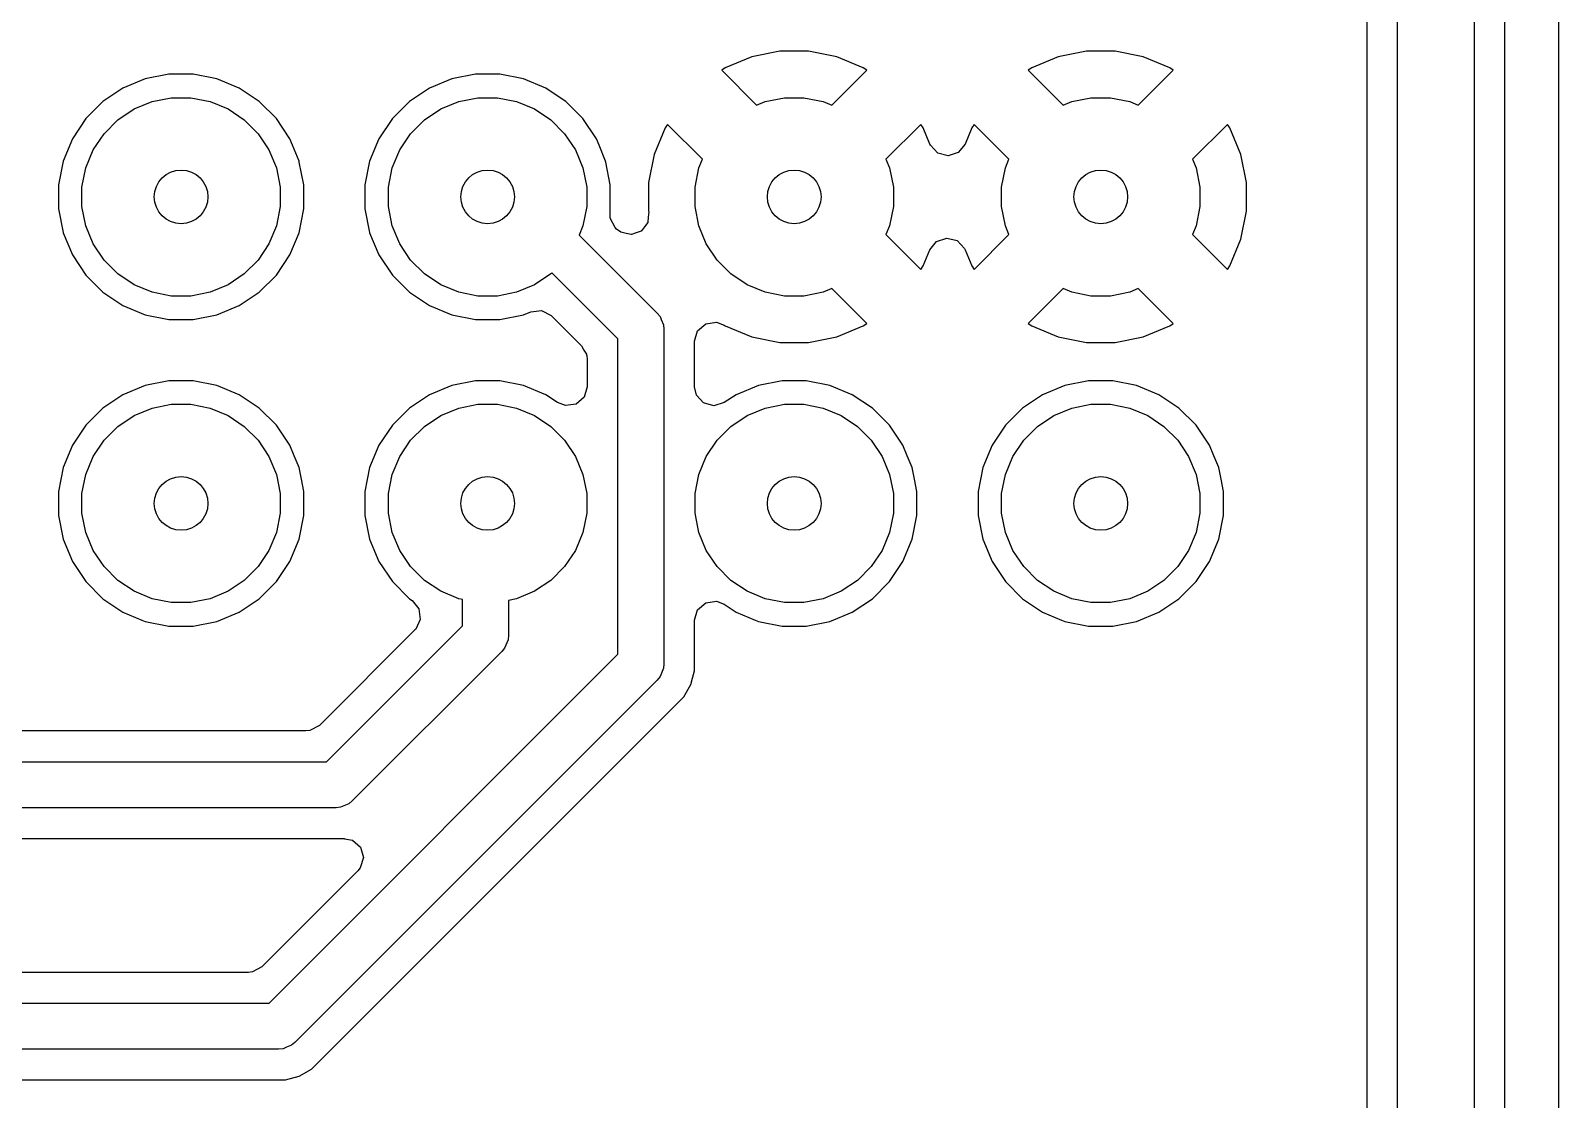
# Model space of a CAD drawing. Extents: x -0.98 to -0.05, y 0 to 3.38.
# Drawn here: x -0.4442 to -0.0517, y 1.3621 to 1.6366 of the extents above; entities that cross this region are included whole.
import ezdxf

# ---------------------------------------------------------------- set-up
doc = ezdxf.new("R2010")
doc.units = 0
doc.header["$MEASUREMENT"] = 0
doc.layers.add('BLACK', color=7, linetype='CONTINUOUS')

msp = doc.modelspace()

# ---------------------------------------------------------------- linework, layer by layer
at = {"layer": 'BLACK', "linetype": 'CONTINUOUS'}
for p, q in [((-0.05173, 3.37308), (-0.05173, 0.0051)), ((-0.07339, 1.70006), (-0.07339, 0.52185)), ((-0.06549, 0.51952), (-0.06549, 1.7024)), ((-0.09307, 0.52593), (-0.09307, 1.69599)), ((-0.10096, 1.69069), (-0.10096, 1.31933)), ((-0.25894, 1.62986), (-0.26575, 1.62704)), ((-0.25172, 1.6313), (-0.25894, 1.62986)), ((-0.25894, 1.62986), (-0.25894, 1.62986)), ((-0.24435, 1.6313), (-0.25172, 1.6313)), ((-0.23712, 1.62986), (-0.24435, 1.6313)), ((-0.23032, 1.62704), (-0.23712, 1.62986)), ((-0.23712, 1.62986), (-0.23712, 1.62986)), ((-0.1802, 1.62986), (-0.18701, 1.62704)), ((-0.17298, 1.6313), (-0.1802, 1.62986)), ((-0.1802, 1.62986), (-0.1802, 1.62986)), ((-0.16561, 1.6313), (-0.17298, 1.6313)), ((-0.15838, 1.62986), (-0.16561, 1.6313)), ((-0.15158, 1.62704), (-0.15838, 1.62986)), ((-0.15838, 1.62986), (-0.15838, 1.62986)), ((-0.40862, 1.62541), (-0.4147, 1.6242)), ((-0.40241, 1.62541), (-0.40862, 1.62541)), ((-0.40862, 1.62541), (-0.40862, 1.62541)), ((-0.39632, 1.6242), (-0.40241, 1.62541)), ((-0.40241, 1.62541), (-0.40241, 1.62541)), ((-0.32988, 1.62541), (-0.33596, 1.6242)), ((-0.32367, 1.62541), (-0.32988, 1.62541)), ((-0.32988, 1.62541), (-0.32988, 1.62541)), ((-0.31758, 1.6242), (-0.32367, 1.62541)), ((-0.32367, 1.62541), (-0.32367, 1.62541)), ((-0.26575, 1.62704), (-0.26665, 1.62644)), ((-0.26665, 1.62644), (-0.26665, 1.62644)), ((-0.26665, 1.62644), (-0.25768, 1.61747)), ((-0.23838, 1.61747), (-0.22941, 1.62644)), ((-0.23031, 1.62704), (-0.23032, 1.62704)), ((-0.22941, 1.62644), (-0.23031, 1.62704)), ((-0.22941, 1.62644), (-0.22941, 1.62644)), ((-0.18701, 1.62704), (-0.18791, 1.62644)), ((-0.18791, 1.62644), (-0.18791, 1.62644)), ((-0.18791, 1.62644), (-0.17894, 1.61747)), ((-0.15964, 1.61747), (-0.15067, 1.62644)), ((-0.15157, 1.62704), (-0.15158, 1.62704)), ((-0.15067, 1.62644), (-0.15157, 1.62704)), ((-0.15067, 1.62644), (-0.15067, 1.62644)), ((-0.42044, 1.62183), (-0.4256, 1.61838)), ((-0.4147, 1.6242), (-0.42044, 1.62183)), ((-0.42044, 1.62183), (-0.42044, 1.62183)), ((-0.4147, 1.6242), (-0.4147, 1.6242)), ((-0.39058, 1.62183), (-0.39632, 1.6242)), ((-0.39632, 1.6242), (-0.39632, 1.6242)), ((-0.38542, 1.61838), (-0.39058, 1.62183)), ((-0.39058, 1.62183), (-0.39058, 1.62183)), ((-0.3417, 1.62183), (-0.34686, 1.61838)), ((-0.33596, 1.6242), (-0.3417, 1.62183)), ((-0.3417, 1.62183), (-0.3417, 1.62183)), ((-0.33596, 1.6242), (-0.33596, 1.6242)), ((-0.31184, 1.62183), (-0.31758, 1.6242)), ((-0.31758, 1.6242), (-0.31758, 1.6242)), ((-0.30995, 1.62056), (-0.31184, 1.62183)), ((-0.31184, 1.62183), (-0.31184, 1.62183)), ((-0.4256, 1.61838), (-0.42999, 1.61399)), ((-0.4256, 1.61838), (-0.4256, 1.61838)), ((-0.41758, 1.61647), (-0.41294, 1.61839)), ((-0.41294, 1.61839), (-0.40802, 1.61936)), ((-0.40802, 1.61936), (-0.403, 1.61936)), ((-0.403, 1.61936), (-0.39808, 1.61839)), ((-0.39808, 1.61839), (-0.39345, 1.61647)), ((-0.38103, 1.61399), (-0.38542, 1.61838)), ((-0.38542, 1.61838), (-0.38542, 1.61838)), ((-0.34686, 1.61838), (-0.35125, 1.61399)), ((-0.34686, 1.61838), (-0.34686, 1.61838)), ((-0.33883, 1.61647), (-0.3342, 1.61839)), ((-0.3342, 1.61839), (-0.32928, 1.61936)), ((-0.32928, 1.61936), (-0.32426, 1.61936)), ((-0.32426, 1.61936), (-0.31934, 1.61839)), ((-0.31934, 1.61839), (-0.31471, 1.61647)), ((-0.30668, 1.61838), (-0.30995, 1.62056)), ((-0.30229, 1.61399), (-0.30668, 1.61838)), ((-0.30668, 1.61838), (-0.30668, 1.61838)), ((-0.25768, 1.61747), (-0.25546, 1.61839)), ((-0.25546, 1.61839), (-0.25054, 1.61936)), ((-0.25054, 1.61936), (-0.24552, 1.61936)), ((-0.24552, 1.61936), (-0.2406, 1.61839)), ((-0.2406, 1.61839), (-0.23838, 1.61747)), ((-0.17894, 1.61747), (-0.17672, 1.61839)), ((-0.17672, 1.61839), (-0.1718, 1.61936)), ((-0.1718, 1.61936), (-0.16678, 1.61936)), ((-0.16678, 1.61936), (-0.16186, 1.61839)), ((-0.16186, 1.61839), (-0.15964, 1.61747)), ((-0.42999, 1.61399), (-0.43344, 1.60883)), ((-0.42999, 1.61399), (-0.42999, 1.61399)), ((-0.42529, 1.61013), (-0.42175, 1.61368)), ((-0.42175, 1.61368), (-0.41758, 1.61647)), ((-0.39345, 1.61647), (-0.38928, 1.61368)), ((-0.38928, 1.61368), (-0.38573, 1.61013)), ((-0.37758, 1.60883), (-0.38103, 1.61399)), ((-0.38103, 1.61399), (-0.38103, 1.61399)), ((-0.35125, 1.61399), (-0.3547, 1.60883)), ((-0.35125, 1.61399), (-0.35125, 1.61399)), ((-0.34655, 1.61013), (-0.34301, 1.61368)), ((-0.34301, 1.61368), (-0.33883, 1.61647)), ((-0.31471, 1.61647), (-0.31054, 1.61368)), ((-0.31054, 1.61368), (-0.30699, 1.61013)), ((-0.29884, 1.60883), (-0.30229, 1.61399)), ((-0.30229, 1.61399), (-0.30229, 1.61399)), ((-0.42808, 1.60596), (-0.42529, 1.61013)), ((-0.38573, 1.61013), (-0.38294, 1.60596)), ((-0.34934, 1.60596), (-0.34655, 1.61013)), ((-0.30699, 1.61013), (-0.3042, 1.60596)), ((-0.28118, 1.61161), (-0.284, 1.60481)), ((-0.28057, 1.61252), (-0.28118, 1.61161)), ((-0.2716, 1.60355), (-0.28057, 1.61252)), ((-0.28057, 1.61252), (-0.28057, 1.61252)), ((-0.21549, 1.61252), (-0.22446, 1.60355)), ((-0.21489, 1.61161), (-0.21549, 1.61252)), ((-0.21317, 1.60747), (-0.21489, 1.61161)), ((-0.20244, 1.61161), (-0.20415, 1.60747)), ((-0.20183, 1.61252), (-0.20244, 1.61161)), ((-0.19286, 1.60355), (-0.20183, 1.61252)), ((-0.20183, 1.61252), (-0.20183, 1.61252)), ((-0.13675, 1.61252), (-0.14572, 1.60355)), ((-0.13615, 1.61161), (-0.13675, 1.61252)), ((-0.13333, 1.60481), (-0.13615, 1.61161)), ((-0.43344, 1.60883), (-0.43582, 1.60309)), ((-0.43344, 1.60883), (-0.43344, 1.60883)), ((-0.43, 1.60133), (-0.42808, 1.60596)), ((-0.38294, 1.60596), (-0.38102, 1.60133)), ((-0.37689, 1.60716), (-0.37758, 1.60883)), ((-0.37758, 1.60883), (-0.37758, 1.60883)), ((-0.37521, 1.60309), (-0.37689, 1.60716)), ((-0.3547, 1.60883), (-0.35708, 1.60309)), ((-0.3547, 1.60883), (-0.3547, 1.60883)), ((-0.35126, 1.60133), (-0.34934, 1.60596)), ((-0.3042, 1.60596), (-0.30228, 1.60133)), ((-0.29815, 1.60716), (-0.29884, 1.60883)), ((-0.29884, 1.60883), (-0.29884, 1.60883)), ((-0.29647, 1.60309), (-0.29815, 1.60716)), ((-0.21303, 1.60716), (-0.21317, 1.60747)), ((-0.21115, 1.60514), (-0.21303, 1.60716)), ((-0.20849, 1.60446), (-0.21115, 1.60514)), ((-0.20588, 1.60533), (-0.20849, 1.60446)), ((-0.20415, 1.60747), (-0.20588, 1.60533)), ((-0.43582, 1.60309), (-0.43703, 1.597)), ((-0.43582, 1.60309), (-0.43582, 1.60309)), ((-0.43098, 1.59641), (-0.43, 1.60133)), ((-0.38102, 1.60133), (-0.38004, 1.59641)), ((-0.37515, 1.60281), (-0.37521, 1.60309)), ((-0.374, 1.597), (-0.37515, 1.60281)), ((-0.35708, 1.60309), (-0.35829, 1.597)), ((-0.35708, 1.60309), (-0.35708, 1.60309)), ((-0.35224, 1.59641), (-0.35126, 1.60133)), ((-0.30228, 1.60133), (-0.3013, 1.59641)), ((-0.29641, 1.60281), (-0.29647, 1.60309)), ((-0.29526, 1.597), (-0.29641, 1.60281)), ((-0.284, 1.60481), (-0.28543, 1.59758)), ((-0.284, 1.60481), (-0.284, 1.60481)), ((-0.2735, 1.59641), (-0.27252, 1.60133)), ((-0.27252, 1.60133), (-0.2716, 1.60355)), ((-0.22446, 1.60355), (-0.22354, 1.60133)), ((-0.22354, 1.60133), (-0.22256, 1.59641)), ((-0.19476, 1.59641), (-0.19378, 1.60133)), ((-0.19378, 1.60133), (-0.19286, 1.60355)), ((-0.14572, 1.60355), (-0.1448, 1.60133)), ((-0.1448, 1.60133), (-0.14382, 1.59641)), ((-0.13189, 1.59758), (-0.13333, 1.60481)), ((-0.13333, 1.60481), (-0.13333, 1.60481)), ((-0.28543, 1.59758), (-0.28543, 1.59021)), ((-0.13189, 1.59021), (-0.13189, 1.59758)), ((-0.13189, 1.59758), (-0.13189, 1.59758)), ((-0.43703, 1.597), (-0.43703, 1.59079)), ((-0.43098, 1.59139), (-0.43098, 1.59641)), ((-0.38004, 1.59641), (-0.38004, 1.59139)), ((-0.374, 1.59079), (-0.374, 1.597)), ((-0.374, 1.597), (-0.374, 1.597)), ((-0.374, 1.597), (-0.374, 1.597)), ((-0.35829, 1.597), (-0.35829, 1.59079)), ((-0.35224, 1.59139), (-0.35224, 1.59641)), ((-0.3013, 1.59641), (-0.3013, 1.59139)), ((-0.29526, 1.59079), (-0.29526, 1.597)), ((-0.29526, 1.597), (-0.29526, 1.597)), ((-0.29526, 1.597), (-0.29526, 1.597)), ((-0.2735, 1.59139), (-0.2735, 1.59641)), ((-0.22256, 1.59641), (-0.22256, 1.59139)), ((-0.19476, 1.59139), (-0.19476, 1.59641)), ((-0.14382, 1.59641), (-0.14382, 1.59139)), ((-0.43703, 1.59079), (-0.43582, 1.58471)), ((-0.43, 1.58647), (-0.43098, 1.59139)), ((-0.38004, 1.59139), (-0.38102, 1.58647)), ((-0.37521, 1.5847), (-0.374, 1.59079)), ((-0.35829, 1.59079), (-0.35708, 1.58471)), ((-0.35126, 1.58647), (-0.35224, 1.59139)), ((-0.3013, 1.59139), (-0.30228, 1.58647)), ((-0.29533, 1.5904), (-0.29526, 1.59079)), ((-0.29532, 1.58841), (-0.29533, 1.5904)), ((-0.2854, 1.59004), (-0.28552, 1.58871)), ((-0.28543, 1.59021), (-0.2854, 1.59004)), ((-0.27252, 1.58647), (-0.2735, 1.59139)), ((-0.22256, 1.59139), (-0.22354, 1.58647)), ((-0.19378, 1.58647), (-0.19476, 1.59139)), ((-0.14382, 1.59139), (-0.1448, 1.58647)), ((-0.13333, 1.58299), (-0.13189, 1.59021)), ((-0.13189, 1.59021), (-0.13189, 1.59021)), ((-0.42808, 1.58183), (-0.43, 1.58647)), ((-0.38102, 1.58647), (-0.38294, 1.58183)), ((-0.34934, 1.58183), (-0.35126, 1.58647)), ((-0.30228, 1.58647), (-0.30327, 1.5841)), ((-0.294, 1.58599), (-0.29532, 1.58841)), ((-0.29364, 1.58563), (-0.294, 1.58599)), ((-0.2926, 1.58484), (-0.29364, 1.58563)), ((-0.28646, 1.58624), (-0.28726, 1.58518)), ((-0.28564, 1.5873), (-0.28646, 1.58624)), ((-0.28561, 1.58738), (-0.28564, 1.58734)), ((-0.28564, 1.58734), (-0.28564, 1.5873)), ((-0.28552, 1.58871), (-0.28561, 1.58738)), ((-0.2706, 1.58183), (-0.27252, 1.58647)), ((-0.22354, 1.58647), (-0.22446, 1.58425)), ((-0.19286, 1.58425), (-0.19378, 1.58647)), ((-0.1448, 1.58647), (-0.14572, 1.58425)), ((-0.43582, 1.58471), (-0.43582, 1.5847)), ((-0.43582, 1.5847), (-0.43344, 1.57897)), ((-0.42529, 1.57766), (-0.42808, 1.58183)), ((-0.38294, 1.58183), (-0.38573, 1.57766)), ((-0.37758, 1.57897), (-0.37521, 1.5847)), ((-0.35708, 1.58471), (-0.35708, 1.5847)), ((-0.35708, 1.5847), (-0.3547, 1.57897)), ((-0.34655, 1.57766), (-0.34934, 1.58183)), ((-0.30327, 1.5841), (-0.28323, 1.56406)), ((-0.29257, 1.58484), (-0.2926, 1.58484)), ((-0.29253, 1.5848), (-0.29257, 1.58484)), ((-0.29122, 1.58452), (-0.29253, 1.5848)), ((-0.28992, 1.58421), (-0.29122, 1.58452)), ((-0.28988, 1.58423), (-0.28992, 1.58421)), ((-0.28984, 1.58422), (-0.28988, 1.58423)), ((-0.28859, 1.58468), (-0.28984, 1.58422)), ((-0.28733, 1.58513), (-0.28859, 1.58468)), ((-0.2873, 1.58516), (-0.28733, 1.58513)), ((-0.28726, 1.58518), (-0.2873, 1.58516)), ((-0.26781, 1.57766), (-0.2706, 1.58183)), ((-0.22446, 1.58425), (-0.21549, 1.57528)), ((-0.21317, 1.58032), (-0.21145, 1.58246)), ((-0.21145, 1.58246), (-0.20884, 1.58333)), ((-0.20884, 1.58333), (-0.20617, 1.58265)), ((-0.20617, 1.58265), (-0.2043, 1.58064)), ((-0.20183, 1.57528), (-0.19286, 1.58425)), ((-0.14572, 1.58425), (-0.13675, 1.57528)), ((-0.13615, 1.57618), (-0.13333, 1.58299)), ((-0.13333, 1.58299), (-0.13333, 1.58299)), ((-0.43344, 1.57897), (-0.43344, 1.57897)), ((-0.43344, 1.57897), (-0.42999, 1.57381)), ((-0.42175, 1.57412), (-0.42529, 1.57766)), ((-0.38573, 1.57766), (-0.38928, 1.57412)), ((-0.38103, 1.57381), (-0.37758, 1.57897)), ((-0.3547, 1.57897), (-0.3547, 1.57897)), ((-0.3547, 1.57897), (-0.35125, 1.57381)), ((-0.34301, 1.57412), (-0.34655, 1.57766)), ((-0.26427, 1.57412), (-0.26781, 1.57766)), ((-0.21489, 1.57618), (-0.21317, 1.58032)), ((-0.2043, 1.58064), (-0.20415, 1.58032)), ((-0.20415, 1.58032), (-0.20244, 1.57618)), ((-0.42999, 1.57381), (-0.42999, 1.57381)), ((-0.42999, 1.57381), (-0.4256, 1.56942)), ((-0.41758, 1.57133), (-0.42175, 1.57412)), ((-0.38928, 1.57412), (-0.39345, 1.57133)), ((-0.38542, 1.56942), (-0.38103, 1.57381)), ((-0.35125, 1.57381), (-0.35125, 1.57381)), ((-0.35125, 1.57381), (-0.34686, 1.56942)), ((-0.33883, 1.57133), (-0.34301, 1.57412)), ((-0.31054, 1.57412), (-0.31471, 1.57133)), ((-0.31026, 1.57439), (-0.31054, 1.57412)), ((-0.29331, 1.55744), (-0.31026, 1.57439)), ((-0.26009, 1.57133), (-0.26427, 1.57412)), ((-0.21549, 1.57528), (-0.21489, 1.57618)), ((-0.21549, 1.57528), (-0.21549, 1.57528)), ((-0.21489, 1.57618), (-0.21489, 1.57618)), ((-0.20244, 1.57618), (-0.20244, 1.57618)), ((-0.20244, 1.57618), (-0.20183, 1.57528)), ((-0.20183, 1.57528), (-0.20183, 1.57528)), ((-0.13675, 1.57528), (-0.13615, 1.57618)), ((-0.13675, 1.57528), (-0.13675, 1.57528)), ((-0.13615, 1.57618), (-0.13615, 1.57618)), ((-0.41294, 1.56941), (-0.41758, 1.57133)), ((-0.39345, 1.57133), (-0.39808, 1.56941)), ((-0.3342, 1.56941), (-0.33883, 1.57133)), ((-0.31471, 1.57133), (-0.31934, 1.56941)), ((-0.25546, 1.56941), (-0.26009, 1.57133)), ((-0.23838, 1.57033), (-0.2406, 1.56941)), ((-0.22941, 1.56136), (-0.23838, 1.57033)), ((-0.17894, 1.57033), (-0.18791, 1.56136)), ((-0.17672, 1.56941), (-0.17894, 1.57033)), ((-0.15964, 1.57033), (-0.16186, 1.56941)), ((-0.15067, 1.56136), (-0.15964, 1.57033)), ((-0.4256, 1.56942), (-0.4256, 1.56942)), ((-0.4256, 1.56942), (-0.42044, 1.56597)), ((-0.42044, 1.56597), (-0.42044, 1.56597)), ((-0.42044, 1.56597), (-0.4147, 1.56359)), ((-0.40802, 1.56843), (-0.41294, 1.56941)), ((-0.403, 1.56843), (-0.40802, 1.56843)), ((-0.39808, 1.56941), (-0.403, 1.56843)), ((-0.39632, 1.56359), (-0.39058, 1.56597)), ((-0.39058, 1.56597), (-0.38542, 1.56942)), ((-0.34686, 1.56942), (-0.34686, 1.56942)), ((-0.34686, 1.56942), (-0.3417, 1.56597)), ((-0.3417, 1.56597), (-0.3417, 1.56597)), ((-0.3417, 1.56597), (-0.33596, 1.56359)), ((-0.32928, 1.56843), (-0.3342, 1.56941)), ((-0.32426, 1.56843), (-0.32928, 1.56843)), ((-0.31934, 1.56941), (-0.32426, 1.56843)), ((-0.25054, 1.56843), (-0.25546, 1.56941)), ((-0.24552, 1.56843), (-0.25054, 1.56843)), ((-0.2406, 1.56941), (-0.24552, 1.56843)), ((-0.1718, 1.56843), (-0.17672, 1.56941)), ((-0.16678, 1.56843), (-0.1718, 1.56843)), ((-0.16186, 1.56941), (-0.16678, 1.56843)), ((-0.4147, 1.56359), (-0.4147, 1.56359)), ((-0.4147, 1.56359), (-0.40862, 1.56238)), ((-0.40862, 1.56238), (-0.40862, 1.56238)), ((-0.40862, 1.56238), (-0.40862, 1.56238)), ((-0.40862, 1.56238), (-0.40241, 1.56238)), ((-0.40241, 1.56238), (-0.39632, 1.56359)), ((-0.40241, 1.56238), (-0.40241, 1.56238)), ((-0.33596, 1.56359), (-0.33596, 1.56359)), ((-0.33596, 1.56359), (-0.32988, 1.56238)), ((-0.32988, 1.56238), (-0.32988, 1.56238)), ((-0.32988, 1.56238), (-0.32988, 1.56238)), ((-0.32988, 1.56238), (-0.32367, 1.56238)), ((-0.32367, 1.56238), (-0.31758, 1.56359)), ((-0.32367, 1.56238), (-0.32367, 1.56238)), ((-0.31758, 1.56359), (-0.31568, 1.56438)), ((-0.31568, 1.56438), (-0.31294, 1.56467)), ((-0.31294, 1.56467), (-0.31048, 1.56344)), ((-0.31048, 1.56344), (-0.31036, 1.56332)), ((-0.31036, 1.56332), (-0.30263, 1.5556)), ((-0.28323, 1.56406), (-0.28249, 1.56316)), ((-0.28249, 1.56316), (-0.28217, 1.56238)), ((-0.28217, 1.56238), (-0.28161, 1.56103)), ((-0.28161, 1.56103), (-0.2815, 1.55988)), ((-0.2815, 1.55988), (-0.2815, 1.47398)), ((-0.2736, 1.55687), (-0.27283, 1.55951)), ((-0.27283, 1.55951), (-0.27075, 1.56131)), ((-0.27075, 1.56131), (-0.26803, 1.5617)), ((-0.26803, 1.5617), (-0.26601, 1.56093)), ((-0.26601, 1.56093), (-0.26575, 1.56075)), ((-0.26575, 1.56075), (-0.26575, 1.56075)), ((-0.26575, 1.56075), (-0.25894, 1.55793)), ((-0.23712, 1.55793), (-0.23032, 1.56075)), ((-0.23032, 1.56075), (-0.22941, 1.56136)), ((-0.23032, 1.56075), (-0.23032, 1.56075)), ((-0.22941, 1.56136), (-0.22941, 1.56136)), ((-0.18791, 1.56136), (-0.18791, 1.56136)), ((-0.18791, 1.56136), (-0.18701, 1.56075)), ((-0.18701, 1.56075), (-0.1802, 1.55793)), ((-0.15838, 1.55793), (-0.15158, 1.56075)), ((-0.15158, 1.56075), (-0.15157, 1.56075)), ((-0.15157, 1.56075), (-0.15067, 1.56136)), ((-0.15067, 1.56136), (-0.15067, 1.56136)), ((-0.30263, 1.5556), (-0.30205, 1.55454)), ((-0.30205, 1.55454), (-0.3014, 1.55352)), ((-0.29331, 1.47642), (-0.29331, 1.55744)), ((-0.2736, 1.54511), (-0.2736, 1.55687)), ((-0.25894, 1.55793), (-0.25894, 1.55793)), ((-0.25894, 1.55793), (-0.25172, 1.5565)), ((-0.25172, 1.5565), (-0.25172, 1.5565)), ((-0.25172, 1.5565), (-0.24435, 1.5565)), ((-0.24435, 1.5565), (-0.23712, 1.55793)), ((-0.24435, 1.5565), (-0.24435, 1.5565)), ((-0.23712, 1.55793), (-0.23712, 1.55793)), ((-0.1802, 1.55793), (-0.1802, 1.55793)), ((-0.1802, 1.55793), (-0.17298, 1.5565)), ((-0.17298, 1.5565), (-0.17298, 1.5565)), ((-0.17298, 1.5565), (-0.16561, 1.5565)), ((-0.16561, 1.5565), (-0.15838, 1.55793)), ((-0.16561, 1.5565), (-0.16561, 1.5565)), ((-0.15838, 1.55793), (-0.15838, 1.55793)), ((-0.3014, 1.55352), (-0.30136, 1.55328)), ((-0.30136, 1.55328), (-0.30131, 1.55318)), ((-0.30131, 1.55318), (-0.3012, 1.55214)), ((-0.3012, 1.55214), (-0.3012, 1.54511)), ((-0.40862, 1.54667), (-0.4147, 1.54546)), ((-0.40241, 1.54667), (-0.40862, 1.54667)), ((-0.40862, 1.54667), (-0.40862, 1.54667)), ((-0.39632, 1.54546), (-0.40241, 1.54667)), ((-0.40241, 1.54667), (-0.40241, 1.54667)), ((-0.32988, 1.54667), (-0.33596, 1.54546)), ((-0.32367, 1.54667), (-0.32988, 1.54667)), ((-0.32988, 1.54667), (-0.32988, 1.54667)), ((-0.31758, 1.54546), (-0.32367, 1.54667)), ((-0.32367, 1.54667), (-0.32367, 1.54667)), ((-0.25114, 1.54667), (-0.25722, 1.54546)), ((-0.24493, 1.54667), (-0.25114, 1.54667)), ((-0.25114, 1.54667), (-0.25114, 1.54667)), ((-0.23884, 1.54546), (-0.24493, 1.54667)), ((-0.24493, 1.54667), (-0.24493, 1.54667)), ((-0.1724, 1.54667), (-0.17848, 1.54546)), ((-0.16619, 1.54667), (-0.1724, 1.54667)), ((-0.1724, 1.54667), (-0.1724, 1.54667)), ((-0.1601, 1.54546), (-0.16619, 1.54667)), ((-0.16619, 1.54667), (-0.16619, 1.54667)), ((-0.42044, 1.54309), (-0.4256, 1.53964)), ((-0.4147, 1.54546), (-0.42044, 1.54309)), ((-0.42044, 1.54309), (-0.42044, 1.54309)), ((-0.4147, 1.54546), (-0.4147, 1.54546)), ((-0.39058, 1.54309), (-0.39632, 1.54546)), ((-0.39632, 1.54546), (-0.39632, 1.54546)), ((-0.38542, 1.53964), (-0.39058, 1.54309)), ((-0.39058, 1.54309), (-0.39058, 1.54309)), ((-0.3417, 1.54309), (-0.34686, 1.53964)), ((-0.33596, 1.54546), (-0.3417, 1.54309)), ((-0.3417, 1.54309), (-0.3417, 1.54309)), ((-0.33596, 1.54546), (-0.33596, 1.54546)), ((-0.31184, 1.54309), (-0.31758, 1.54546)), ((-0.31758, 1.54546), (-0.31758, 1.54546)), ((-0.30879, 1.54105), (-0.31184, 1.54309)), ((-0.31184, 1.54309), (-0.31184, 1.54309)), ((-0.30198, 1.54247), (-0.30405, 1.54067)), ((-0.3012, 1.54511), (-0.30198, 1.54247)), ((-0.27312, 1.543), (-0.2736, 1.54511)), ((-0.27129, 1.54096), (-0.27312, 1.543)), ((-0.26296, 1.54309), (-0.26601, 1.54105)), ((-0.25722, 1.54546), (-0.26296, 1.54309)), ((-0.26296, 1.54309), (-0.26296, 1.54309)), ((-0.25722, 1.54546), (-0.25722, 1.54546)), ((-0.2331, 1.54309), (-0.23884, 1.54546)), ((-0.23884, 1.54546), (-0.23884, 1.54546)), ((-0.22794, 1.53964), (-0.2331, 1.54309)), ((-0.2331, 1.54309), (-0.2331, 1.54309)), ((-0.18422, 1.54309), (-0.18938, 1.53964)), ((-0.17848, 1.54546), (-0.18422, 1.54309)), ((-0.18422, 1.54309), (-0.18422, 1.54309)), ((-0.17848, 1.54546), (-0.17848, 1.54546)), ((-0.15436, 1.54309), (-0.1601, 1.54546)), ((-0.1601, 1.54546), (-0.1601, 1.54546)), ((-0.1492, 1.53964), (-0.15436, 1.54309)), ((-0.15436, 1.54309), (-0.15436, 1.54309)), ((-0.4256, 1.53964), (-0.42999, 1.53525)), ((-0.4256, 1.53964), (-0.4256, 1.53964)), ((-0.41758, 1.53773), (-0.41294, 1.53965)), ((-0.41294, 1.53965), (-0.40802, 1.54062)), ((-0.40802, 1.54062), (-0.403, 1.54062)), ((-0.403, 1.54062), (-0.39808, 1.53965)), ((-0.39808, 1.53965), (-0.39345, 1.53773)), ((-0.38103, 1.53525), (-0.38542, 1.53964)), ((-0.38542, 1.53964), (-0.38542, 1.53964)), ((-0.34686, 1.53964), (-0.35125, 1.53525)), ((-0.34686, 1.53964), (-0.34686, 1.53964)), ((-0.33883, 1.53773), (-0.3342, 1.53965)), ((-0.3342, 1.53965), (-0.32928, 1.54062)), ((-0.32928, 1.54062), (-0.32426, 1.54062)), ((-0.32426, 1.54062), (-0.31934, 1.53965)), ((-0.31934, 1.53965), (-0.31471, 1.53773)), ((-0.30678, 1.54028), (-0.30879, 1.54105)), ((-0.30405, 1.54067), (-0.30678, 1.54028)), ((-0.26863, 1.54023), (-0.27129, 1.54096)), ((-0.26601, 1.54105), (-0.26863, 1.54023)), ((-0.26009, 1.53773), (-0.25546, 1.53965)), ((-0.25546, 1.53965), (-0.25054, 1.54062)), ((-0.25054, 1.54062), (-0.24552, 1.54062)), ((-0.24552, 1.54062), (-0.2406, 1.53965)), ((-0.2406, 1.53965), (-0.23597, 1.53773)), ((-0.22355, 1.53525), (-0.22794, 1.53964)), ((-0.22794, 1.53964), (-0.22794, 1.53964)), ((-0.18938, 1.53964), (-0.19377, 1.53525)), ((-0.18938, 1.53964), (-0.18938, 1.53964)), ((-0.18135, 1.53773), (-0.17672, 1.53965)), ((-0.17672, 1.53965), (-0.1718, 1.54062)), ((-0.1718, 1.54062), (-0.16678, 1.54062)), ((-0.16678, 1.54062), (-0.16186, 1.53965)), ((-0.16186, 1.53965), (-0.15723, 1.53773)), ((-0.14481, 1.53525), (-0.1492, 1.53964)), ((-0.1492, 1.53964), (-0.1492, 1.53964)), ((-0.42999, 1.53525), (-0.43344, 1.53009)), ((-0.42999, 1.53525), (-0.42999, 1.53525)), ((-0.42529, 1.53139), (-0.42175, 1.53494)), ((-0.42175, 1.53494), (-0.41758, 1.53773)), ((-0.39345, 1.53773), (-0.38928, 1.53494)), ((-0.38928, 1.53494), (-0.38573, 1.53139)), ((-0.37758, 1.53009), (-0.38103, 1.53525)), ((-0.38103, 1.53525), (-0.38103, 1.53525)), ((-0.35125, 1.53525), (-0.3547, 1.53009)), ((-0.35125, 1.53525), (-0.35125, 1.53525)), ((-0.34655, 1.53139), (-0.34301, 1.53494)), ((-0.34301, 1.53494), (-0.33883, 1.53773)), ((-0.31471, 1.53773), (-0.31054, 1.53494)), ((-0.31054, 1.53494), (-0.30699, 1.53139)), ((-0.26781, 1.53139), (-0.26427, 1.53494)), ((-0.26427, 1.53494), (-0.26009, 1.53773)), ((-0.23597, 1.53773), (-0.2318, 1.53494)), ((-0.2318, 1.53494), (-0.22825, 1.53139)), ((-0.2201, 1.53009), (-0.22355, 1.53525)), ((-0.22355, 1.53525), (-0.22355, 1.53525)), ((-0.19377, 1.53525), (-0.19722, 1.53009)), ((-0.19377, 1.53525), (-0.19377, 1.53525)), ((-0.18907, 1.53139), (-0.18553, 1.53494)), ((-0.18553, 1.53494), (-0.18135, 1.53773)), ((-0.15723, 1.53773), (-0.15306, 1.53494)), ((-0.15306, 1.53494), (-0.14951, 1.53139)), ((-0.14136, 1.53009), (-0.14481, 1.53525)), ((-0.14481, 1.53525), (-0.14481, 1.53525)), ((-0.42808, 1.52722), (-0.42529, 1.53139)), ((-0.38573, 1.53139), (-0.38294, 1.52722)), ((-0.34934, 1.52722), (-0.34655, 1.53139)), ((-0.30699, 1.53139), (-0.3042, 1.52722)), ((-0.2706, 1.52722), (-0.26781, 1.53139)), ((-0.22825, 1.53139), (-0.22546, 1.52722)), ((-0.19186, 1.52722), (-0.18907, 1.53139)), ((-0.14951, 1.53139), (-0.14672, 1.52722)), ((-0.43344, 1.53009), (-0.43582, 1.52435)), ((-0.43344, 1.53009), (-0.43344, 1.53009)), ((-0.43, 1.52259), (-0.42808, 1.52722)), ((-0.38294, 1.52722), (-0.38102, 1.52259)), ((-0.37647, 1.5274), (-0.37758, 1.53009)), ((-0.37758, 1.53009), (-0.37758, 1.53009)), ((-0.37521, 1.52435), (-0.37647, 1.5274)), ((-0.3547, 1.53009), (-0.35708, 1.52435)), ((-0.3547, 1.53009), (-0.3547, 1.53009)), ((-0.35126, 1.52259), (-0.34934, 1.52722)), ((-0.3042, 1.52722), (-0.30228, 1.52259)), ((-0.27252, 1.52259), (-0.2706, 1.52722)), ((-0.22546, 1.52722), (-0.22354, 1.52259)), ((-0.21899, 1.5274), (-0.2201, 1.53009)), ((-0.2201, 1.53009), (-0.2201, 1.53009)), ((-0.21773, 1.52435), (-0.21899, 1.5274)), ((-0.19722, 1.53009), (-0.1996, 1.52435)), ((-0.19722, 1.53009), (-0.19722, 1.53009)), ((-0.19378, 1.52259), (-0.19186, 1.52722)), ((-0.14672, 1.52722), (-0.1448, 1.52259)), ((-0.14025, 1.5274), (-0.14136, 1.53009)), ((-0.14136, 1.53009), (-0.14136, 1.53009)), ((-0.13899, 1.52435), (-0.14025, 1.5274)), ((-0.43582, 1.52435), (-0.43703, 1.51826)), ((-0.43582, 1.52435), (-0.43582, 1.52435)), ((-0.37461, 1.52137), (-0.37521, 1.52435)), ((-0.35708, 1.52435), (-0.35829, 1.51826)), ((-0.35708, 1.52435), (-0.35708, 1.52435)), ((-0.21713, 1.52137), (-0.21773, 1.52435)), ((-0.1996, 1.52435), (-0.20081, 1.51826)), ((-0.1996, 1.52435), (-0.1996, 1.52435)), ((-0.13839, 1.52137), (-0.13899, 1.52435)), ((-0.43098, 1.51767), (-0.43, 1.52259)), ((-0.38102, 1.52259), (-0.38004, 1.51767)), ((-0.374, 1.51826), (-0.37461, 1.52137)), ((-0.35224, 1.51767), (-0.35126, 1.52259)), ((-0.30228, 1.52259), (-0.3013, 1.51767)), ((-0.2735, 1.51767), (-0.27252, 1.52259)), ((-0.22354, 1.52259), (-0.22256, 1.51767)), ((-0.21652, 1.51826), (-0.21713, 1.52137)), ((-0.19476, 1.51767), (-0.19378, 1.52259)), ((-0.1448, 1.52259), (-0.14382, 1.51767)), ((-0.13778, 1.51826), (-0.13839, 1.52137)), ((-0.43703, 1.51826), (-0.43703, 1.51205)), ((-0.43098, 1.51265), (-0.43098, 1.51767)), ((-0.38004, 1.51767), (-0.38004, 1.51265)), ((-0.374, 1.51205), (-0.374, 1.51826)), ((-0.374, 1.51826), (-0.374, 1.51826)), ((-0.374, 1.51826), (-0.374, 1.51826)), ((-0.35829, 1.51826), (-0.35829, 1.51205)), ((-0.35224, 1.51265), (-0.35224, 1.51767)), ((-0.3013, 1.51767), (-0.3013, 1.51265)), ((-0.2735, 1.51265), (-0.2735, 1.51767)), ((-0.22256, 1.51767), (-0.22256, 1.51265)), ((-0.21652, 1.51205), (-0.21652, 1.51826)), ((-0.21652, 1.51826), (-0.21652, 1.51826)), ((-0.21652, 1.51826), (-0.21652, 1.51826)), ((-0.20081, 1.51826), (-0.20081, 1.51205)), ((-0.19476, 1.51265), (-0.19476, 1.51767)), ((-0.14382, 1.51767), (-0.14382, 1.51265)), ((-0.13778, 1.51205), (-0.13778, 1.51826)), ((-0.13778, 1.51826), (-0.13778, 1.51826)), ((-0.13778, 1.51826), (-0.13778, 1.51826)), ((-0.43703, 1.51205), (-0.43582, 1.50596)), ((-0.43, 1.50773), (-0.43098, 1.51265)), ((-0.38004, 1.51265), (-0.38102, 1.50773)), ((-0.37521, 1.50596), (-0.374, 1.51205)), ((-0.35829, 1.51205), (-0.35708, 1.50596)), ((-0.35126, 1.50773), (-0.35224, 1.51265)), ((-0.3013, 1.51265), (-0.30228, 1.50773)), ((-0.27252, 1.50773), (-0.2735, 1.51265)), ((-0.22256, 1.51265), (-0.22354, 1.50773)), ((-0.21773, 1.50596), (-0.21652, 1.51205)), ((-0.20081, 1.51205), (-0.1996, 1.50596)), ((-0.19378, 1.50773), (-0.19476, 1.51265)), ((-0.14382, 1.51265), (-0.1448, 1.50773)), ((-0.13899, 1.50596), (-0.13778, 1.51205)), ((-0.42808, 1.50309), (-0.43, 1.50773)), ((-0.38102, 1.50773), (-0.38294, 1.50309)), ((-0.34934, 1.50309), (-0.35126, 1.50773)), ((-0.30228, 1.50773), (-0.3042, 1.50309)), ((-0.2706, 1.50309), (-0.27252, 1.50773)), ((-0.22354, 1.50773), (-0.22546, 1.50309)), ((-0.19186, 1.50309), (-0.19378, 1.50773)), ((-0.1448, 1.50773), (-0.14672, 1.50309)), ((-0.43582, 1.50596), (-0.43582, 1.50596)), ((-0.43582, 1.50596), (-0.43344, 1.50023)), ((-0.42529, 1.49892), (-0.42808, 1.50309)), ((-0.38294, 1.50309), (-0.38573, 1.49892)), ((-0.37758, 1.50023), (-0.37521, 1.50596)), ((-0.35708, 1.50596), (-0.35708, 1.50596)), ((-0.35708, 1.50596), (-0.3547, 1.50023)), ((-0.34655, 1.49892), (-0.34934, 1.50309)), ((-0.3042, 1.50309), (-0.30699, 1.49892)), ((-0.26781, 1.49892), (-0.2706, 1.50309)), ((-0.22546, 1.50309), (-0.22825, 1.49892)), ((-0.2201, 1.50023), (-0.21773, 1.50596)), ((-0.1996, 1.50596), (-0.1996, 1.50596)), ((-0.1996, 1.50596), (-0.19722, 1.50023)), ((-0.18907, 1.49892), (-0.19186, 1.50309)), ((-0.14672, 1.50309), (-0.14951, 1.49892)), ((-0.14136, 1.50023), (-0.13899, 1.50596)), ((-0.43344, 1.50023), (-0.43344, 1.50023)), ((-0.43344, 1.50023), (-0.42999, 1.49507)), ((-0.38103, 1.49507), (-0.37758, 1.50023)), ((-0.3547, 1.50023), (-0.3547, 1.50023)), ((-0.3547, 1.50023), (-0.35125, 1.49507)), ((-0.22355, 1.49507), (-0.2201, 1.50023)), ((-0.19722, 1.50023), (-0.19722, 1.50023)), ((-0.19722, 1.50023), (-0.19377, 1.49507)), ((-0.14481, 1.49507), (-0.14136, 1.50023)), ((-0.42175, 1.49538), (-0.42529, 1.49892)), ((-0.41758, 1.49259), (-0.42175, 1.49538)), ((-0.38928, 1.49538), (-0.39345, 1.49259)), ((-0.38573, 1.49892), (-0.38928, 1.49538)), ((-0.34301, 1.49538), (-0.34655, 1.49892)), ((-0.33883, 1.49259), (-0.34301, 1.49538)), ((-0.31054, 1.49538), (-0.31471, 1.49259)), ((-0.30699, 1.49892), (-0.31054, 1.49538)), ((-0.26427, 1.49538), (-0.26781, 1.49892)), ((-0.26009, 1.49259), (-0.26427, 1.49538)), ((-0.2318, 1.49538), (-0.23597, 1.49259)), ((-0.22825, 1.49892), (-0.2318, 1.49538)), ((-0.18553, 1.49538), (-0.18907, 1.49892)), ((-0.18135, 1.49259), (-0.18553, 1.49538)), ((-0.15306, 1.49538), (-0.15723, 1.49259)), ((-0.14951, 1.49892), (-0.15306, 1.49538)), ((-0.42999, 1.49507), (-0.42999, 1.49507)), ((-0.42999, 1.49507), (-0.4256, 1.49068)), ((-0.41294, 1.49067), (-0.41758, 1.49259)), ((-0.39345, 1.49259), (-0.39808, 1.49067)), ((-0.38542, 1.49068), (-0.38103, 1.49507)), ((-0.35125, 1.49507), (-0.35125, 1.49507)), ((-0.35125, 1.49507), (-0.34686, 1.49068)), ((-0.3342, 1.49067), (-0.33883, 1.49259)), ((-0.31471, 1.49259), (-0.31934, 1.49067)), ((-0.25546, 1.49067), (-0.26009, 1.49259)), ((-0.23597, 1.49259), (-0.2406, 1.49067)), ((-0.22794, 1.49068), (-0.22355, 1.49507)), ((-0.19377, 1.49507), (-0.19377, 1.49507)), ((-0.19377, 1.49507), (-0.18938, 1.49068)), ((-0.17672, 1.49067), (-0.18135, 1.49259)), ((-0.15723, 1.49259), (-0.16186, 1.49067)), ((-0.1492, 1.49068), (-0.14481, 1.49507)), ((-0.4256, 1.49068), (-0.4256, 1.49068)), ((-0.4256, 1.49068), (-0.42044, 1.48723)), ((-0.40802, 1.48969), (-0.41294, 1.49067)), ((-0.403, 1.48969), (-0.40802, 1.48969)), ((-0.39808, 1.49067), (-0.403, 1.48969)), ((-0.39058, 1.48723), (-0.38542, 1.49068)), ((-0.34686, 1.49068), (-0.34686, 1.49068)), ((-0.34686, 1.49068), (-0.34617, 1.49022)), ((-0.34617, 1.49022), (-0.34441, 1.48811)), ((-0.34441, 1.48811), (-0.34406, 1.48538)), ((-0.33323, 1.49048), (-0.3342, 1.49067)), ((-0.33323, 1.48375), (-0.33323, 1.49048)), ((-0.31934, 1.49067), (-0.32142, 1.49026)), ((-0.32142, 1.49026), (-0.32142, 1.4813)), ((-0.2736, 1.48521), (-0.27283, 1.48785)), ((-0.27283, 1.48785), (-0.27075, 1.48965)), ((-0.27075, 1.48965), (-0.26803, 1.49004)), ((-0.26803, 1.49004), (-0.26601, 1.48927)), ((-0.26601, 1.48927), (-0.26296, 1.48723)), ((-0.25054, 1.48969), (-0.25546, 1.49067)), ((-0.24552, 1.48969), (-0.25054, 1.48969)), ((-0.2406, 1.49067), (-0.24552, 1.48969)), ((-0.2331, 1.48723), (-0.22794, 1.49068)), ((-0.18938, 1.49068), (-0.18938, 1.49068)), ((-0.18938, 1.49068), (-0.18422, 1.48723)), ((-0.1718, 1.48969), (-0.17672, 1.49067)), ((-0.16678, 1.48969), (-0.1718, 1.48969)), ((-0.16186, 1.49067), (-0.16678, 1.48969)), ((-0.15436, 1.48723), (-0.1492, 1.49068)), ((-0.42044, 1.48723), (-0.42044, 1.48723)), ((-0.42044, 1.48723), (-0.41556, 1.48521)), ((-0.41556, 1.48521), (-0.4147, 1.48485)), ((-0.4147, 1.48485), (-0.40862, 1.48364)), ((-0.40862, 1.48364), (-0.40862, 1.48364)), ((-0.40862, 1.48364), (-0.40862, 1.48364)), ((-0.40862, 1.48364), (-0.40241, 1.48364)), ((-0.40241, 1.48364), (-0.39632, 1.48485)), ((-0.40241, 1.48364), (-0.40241, 1.48364)), ((-0.39632, 1.48485), (-0.39058, 1.48723)), ((-0.36815, 1.44882), (-0.33323, 1.48375)), ((-0.34406, 1.48538), (-0.34525, 1.4829)), ((-0.2736, 1.47216), (-0.2736, 1.48521)), ((-0.26296, 1.48723), (-0.26296, 1.48723)), ((-0.26296, 1.48723), (-0.26296, 1.48723)), ((-0.26296, 1.48723), (-0.25808, 1.48521)), ((-0.25808, 1.48521), (-0.25722, 1.48485)), ((-0.25722, 1.48485), (-0.25114, 1.48364)), ((-0.25114, 1.48364), (-0.25114, 1.48364)), ((-0.25114, 1.48364), (-0.25114, 1.48364)), ((-0.25114, 1.48364), (-0.24493, 1.48364)), ((-0.24493, 1.48364), (-0.23884, 1.48485)), ((-0.24493, 1.48364), (-0.24493, 1.48364)), ((-0.23884, 1.48485), (-0.2331, 1.48723)), ((-0.18422, 1.48723), (-0.18422, 1.48723)), ((-0.18422, 1.48723), (-0.17934, 1.48521)), ((-0.17934, 1.48521), (-0.17848, 1.48485)), ((-0.17848, 1.48485), (-0.1724, 1.48364)), ((-0.1724, 1.48364), (-0.1724, 1.48364)), ((-0.1724, 1.48364), (-0.1724, 1.48364)), ((-0.1724, 1.48364), (-0.16619, 1.48364)), ((-0.16619, 1.48364), (-0.1601, 1.48485)), ((-0.16619, 1.48364), (-0.16619, 1.48364)), ((-0.1601, 1.48485), (-0.15436, 1.48723)), ((-0.34543, 1.48271), (-0.36999, 1.45814)), ((-0.34525, 1.4829), (-0.34543, 1.48271)), ((-0.32153, 1.48015), (-0.32241, 1.47802)), ((-0.32142, 1.4813), (-0.32153, 1.48015)), ((-0.38292, 1.38681), (-0.29331, 1.47642)), ((-0.32315, 1.47712), (-0.36153, 1.43874)), ((-0.32241, 1.47802), (-0.32315, 1.47712)), ((-0.28161, 1.47282), (-0.28249, 1.4707)), ((-0.2815, 1.47398), (-0.28161, 1.47282)), ((-0.27411, 1.47026), (-0.2736, 1.47216)), ((-0.28323, 1.4698), (-0.3763, 1.37673)), ((-0.28249, 1.4707), (-0.28323, 1.4698)), ((-0.27636, 1.4655), (-0.27454, 1.46865)), ((-0.27454, 1.46865), (-0.27411, 1.47026)), ((-0.37073, 1.37113), (-0.27636, 1.4655)), ((-0.37345, 1.45671), (-0.56438, 1.45671)), ((-0.37241, 1.45682), (-0.37345, 1.45671)), ((-0.36999, 1.45814), (-0.37241, 1.45682)), ((-0.56256, 1.44882), (-0.36815, 1.44882)), ((-0.36571, 1.43701), (-0.56011, 1.43701)), ((-0.36456, 1.43712), (-0.36571, 1.43701)), ((-0.36367, 1.43749), (-0.36456, 1.43712)), ((-0.36243, 1.438), (-0.36367, 1.43749)), ((-0.36153, 1.43874), (-0.36243, 1.438)), ((-0.55482, 1.42911), (-0.36357, 1.42911)), ((-0.36357, 1.42911), (-0.36357, 1.42897)), ((-0.36357, 1.42897), (-0.3615, 1.42866)), ((-0.3615, 1.42866), (-0.35944, 1.42684)), ((-0.35944, 1.42684), (-0.35868, 1.4242)), ((-0.36011, 1.42078), (-0.38476, 1.39613)), ((-0.35948, 1.42156), (-0.36011, 1.42078)), ((-0.35868, 1.4242), (-0.35948, 1.42156)), ((-0.38821, 1.3947), (-0.56733, 1.3947)), ((-0.38717, 1.39482), (-0.38821, 1.3947)), ((-0.38476, 1.39613), (-0.38717, 1.39482)), ((-0.56551, 1.38681), (-0.38292, 1.38681)), ((-0.38047, 1.375), (-0.56307, 1.375)), ((-0.37932, 1.37511), (-0.38047, 1.375)), ((-0.37844, 1.37548), (-0.37932, 1.37511)), ((-0.37719, 1.376), (-0.37844, 1.37548)), ((-0.3763, 1.37673), (-0.37719, 1.376)), ((-0.37515, 1.36805), (-0.372, 1.36986)), ((-0.372, 1.36986), (-0.37073, 1.37113)), ((-0.55777, 1.36711), (-0.37866, 1.36711)), ((-0.37866, 1.36711), (-0.37515, 1.36805)), ((-0.37866, 1.36711), (-0.37866, 1.36711))]:
    msp.add_line(p, q, dxfattribs=at)
at = {"layer": 'BLACK'}
for centre in [(-0.40551, 1.5939), (-0.32677, 1.5939), (-0.24803, 1.5939), (-0.16929, 1.5939), (-0.40551, 1.51516), (-0.32677, 1.51516), (-0.24803, 1.51516), (-0.16929, 1.51516)]:
    msp.add_circle(centre, 0.00689, dxfattribs=at)

doc.saveas('drawing.dxf')
